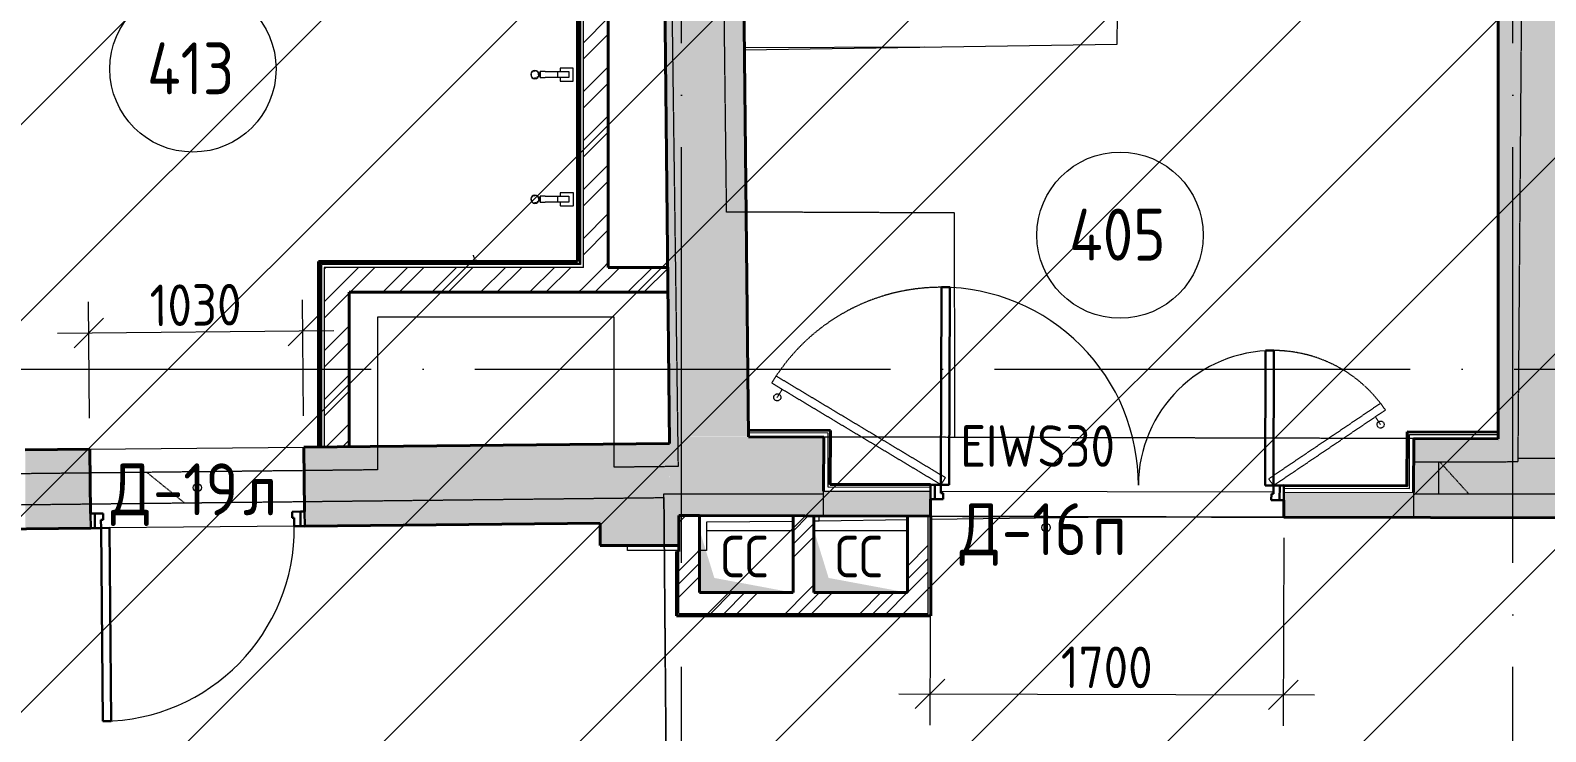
# Model space of a CAD drawing. Header units: millimetres. Extents: x 3050 to 430575, y -569542 to 36130.
# Drawn here: x 318696 to 325988, y -419110 to -415734 of the extents above; entities that cross this region are included whole.
import ezdxf

# ---------------------------------------------------------------- set-up
doc = ezdxf.new("R2010")
doc.units = ezdxf.units.MM
for name, pattern in [('ADSK_Линия сетки', [25, 20, -2.5, 0, -2.5]), ('ADSK_Сверху', [4.5, 3, -1.5]), ('ADSK_Штриховая_ш2 п1', [3, 2, -1])]:
    doc.linetypes.add(name, pattern=pattern)
for name, color, linetype, lineweight in [('Аннотация', 7, 'Continuous', 9), ('Двери', 7, 'Continuous', 18), ('Крыша', 7, 'Continuous', 18), ('Марки дверей', 7, 'Continuous', 20), ('Марки помещений', 7, 'Continuous', 20), ('Оси', 7, 'Continuous', 9), ('Перекрытие', 7, 'Continuous', 18), ('Размеры', 7, 'Continuous', 9), ('Сантехника', 7, 'Continuous', 18), ('Стены внутренние', 7, 'Continuous', 18), ('Стены штриховка', 7, 'Continuous', 18), ('Узлы', 7, 'Continuous', 18)]:
    doc.layers.add(name, color=color, linetype=linetype, lineweight=lineweight)
doc.layers.add('Линии', color=7, linetype='Continuous', lineweight=9, true_color=0x00a600)
doc.styles.add('GOST Common', font='GOST_Common.ttf', dxfattribs={"width": 0.9, "height": 200})
doc.styles.add('GOST Common_1', font='GOST_Common.ttf', dxfattribs={"width": 0.9, "height": 350})
doc.styles.add('GOST Common_2', font='GOST_Common.ttf', dxfattribs={"width": 0.9, "height": 250})
doc.dimstyles.new('ADSK_Основной_2_мм_Округление_до_1_мм', dxfattribs={"dimscale": 304.8, "dimtxt": 201.142999, "dimasz": 0.463911, "dimexe": 0.492126, "dimexo": 0.492126, "dimgap": 0.098425, "dimtad": 1, "dimdec": 0, "dimdsep": 46, "dimtxsty": 'GOST Common', "dimblk1": 'OBLIQUE', "dimblk2": 'OBLIQUE', "dimsah": 1, "dimcen": 0.09, "dimdle": 0.492126, "dimazin": 2, "dimtfac": 1, "dimtdec": 4, "dimtix": 1, "dimtmove": 0, "dimatfit": 3, "dimfxl": 1, "dimtvp": 1, "dimtolj": 1, "dimtzin": 0, "dimlwd": 20, "dimlwe": 20, "dimarcsym": 2})
pattern_1 = [(45, (279419.6, -430621.92), (-179.6051, 179.6051), []), (45, (279483.1, -430621.92), (0, 359.2102), []), (45, (279356.1, -430621.92), (0, 359.2102), [])]
pattern_2 = [(45, (279419.6, -430621.92), (-117.8655, 117.8655), []), (45, (279498.18, -430621.92), (-117.8655, 117.8655), [])]

# ---------------------------------------------------------------- blocks, each defined once
blk = doc.blocks.new('Раковина с 2-3 кранами для санузла - 500x1800 3 taps-1592274-04 План 4-го этажа маркировочный')
at = {"layer": 'Сантехника'}
for p, q in [((-764.1, 517.1), (-763.2, 517.9)), ((1018.1, 513.1), (1018.9, 512.2)), ((-490, 203.1), (-460, 203.1)), ((-490, 203.1), (-490, 180.1)), ((-460, 203.1), (-490, 203.1)), ((-490, 120.5), (-490, 180.1)), ((-460, 180.1), (-460, 203.1)), ((-460, 180.1), (-460, 120.5)), ((110, 203.6), (140, 203.6)), ((110, 203.6), (110, 180.6)), ((140, 203.6), (110, 203.6)), ((110, 121), (110, 180.6)), ((140, 180.6), (140, 203.6)), ((140, 180.6), (140, 121)), ((710, 204.1), (740, 204.1)), ((710, 204.1), (710, 181.1)), ((740, 204.1), (710, 204.1)), ((710, 121.5), (710, 181.1)), ((740, 181.1), (740, 204.1)), ((740, 181.1), (740, 121.5)), ((-506.8, 105.2), (-506.8, 45.6)), ((-490, 107.1), (-504.9, 107.1)), ((-490, 85.5), (-490, 120.5)), ((-460, 120.5), (-490, 120.5)), ((-490, 65.5), (-490, 85.5)), ((-460, 120.5), (-460, 85.5)), ((-445.4, 107.1), (-460, 107.1)), ((-460, 85.5), (-460, 65.5)), ((-443.5, 45.6), (-443.5, 105.2)), ((93.2, 105.7), (93.2, 46.1)), ((109.5, 107.6), (95.1, 107.6)), ((110, 86), (110, 121)), ((140, 121), (110, 121)), ((110, 66), (110, 86)), ((140, 121), (140, 86)), ((154.6, 107.6), (140, 107.6)), ((140, 86), (140, 66)), ((156.5, 46.1), (156.5, 105.7)), ((693.2, 106.2), (693.2, 46.6)), ((710, 108.1), (695.1, 108.1)), ((710, 86.5), (710, 121.5)), ((740, 121.5), (710, 121.5)), ((710, 66.5), (710, 86.5)), ((740, 121.5), (740, 86.5)), ((754.6, 108.1), (740, 108.1)), ((740, 86.5), (740, 66.5)), ((756.5, 46.6), (756.5, 106.2)), ((-505.3, 44.1), (-445, 44.1)), ((-460, 65.5), (-490, 65.5)), ((94.7, 44.6), (155, 44.6)), ((140, 66), (110, 66)), ((694.7, 45.1), (755, 45.1)), ((740, 66.5), (710, 66.5))]:
    blk.add_line(p, q, dxfattribs=at)
at = {"layer": 'Сантехника', "flags": 128}
for points in [[(-770.4, 509.9), (-769.8, 510.9), (-769.1, 511.9), (-768.3, 512.9), (-767.6, 513.8)], [(-758.1, 521), (-757, 521.5), (-755.9, 522), (-754.7, 522.4)], [(-752.4, 523.1), (-751.3, 523.3), (-750.1, 523.6), (-748.9, 523.7), (-747.7, 523.9), (-746.5, 524), (-745.3, 524), (-745, 524)], [(995, 524), (996.2, 524), (997.4, 523.9), (998.6, 523.8), (999.8, 523.6), (1001, 523.4), (1002.1, 523.1)], [(1004.4, 522.5), (1005.6, 522.1), (1006.7, 521.6), (1007.8, 521.1), (1008.9, 520.6)], [(1011.3, 519.2), (1011.9, 518.8), (1012.9, 518.1), (1013.9, 517.3), (1014.8, 516.6)], [(-775, 494), (-775, 495.2), (-774.9, 496.4), (-774.8, 497.6), (-774.6, 498.8), (-774.4, 500), (-774.1, 501.1)], [(-773.5, 503.4), (-773.1, 504.6), (-772.6, 505.7), (-772.1, 506.8), (-771.6, 507.9)], [(1022, 507.1), (1022.5, 506), (1023, 504.9), (1023.4, 503.7)], [(1024.1, 501.4), (1024.3, 500.3), (1024.6, 499.1), (1024.7, 497.9), (1024.9, 496.7), (1025, 495.5), (1025, 494.3)]]:
    blk.add_lwpolyline(points, dxfattribs=at)
at = {"layer": 'Сантехника'}
for centre, radius, start, end in [((-475, 229), 20, 0, 180), ((-475, 229), 20, 180, 360), ((-475, 229), 18.2, 165.15778, 180), ((-475, 229), 18.2, 180, 191.34075), ((-475, 229), 16.3, 175.36727, 180), ((-475, 229), 16.3, 175.36727, 180), ((-475, 229), 16.3, 180, 198.62064), ((-475, 229), 16.3, 180, 198.62064), ((-475, 229), 18.2, 208.98332, 219.73377), ((-475, 229), 18.2, 95.84531, 146.66266), ((-475, 229), 16.3, 216.87489, 225), ((-475, 229), 16.3, 216.87489, 225), ((-475, 229), 18.2, 85.13096, 94.18327), ((-475, 229), 18.2, 275.84531, 326.66266), ((-475, 229), 18.2, 52.75928, 62.71908), ((-475, 229), 16.3, 36.87489, 45), ((-475, 229), 16.3, 36.87489, 45), ((-475, 229), 18.2, 45, 49.4056), ((-475, 229), 18.2, 28.98332, 39.73377), ((-475, 229), 16.3, 0, 18.62064), ((-475, 229), 16.3, 0, 18.62064), ((-475, 229), 16.3, 355.36727, 360), ((-475, 229), 16.3, 355.36727, 360), ((-475, 229), 18.2, 345.15778, 360), ((-475, 229), 18.2, 0, 11.34075), ((125, 229.5), 20, 0, 180), ((125, 229.5), 20, 180, 360), ((125, 229.5), 18.2, 165.15778, 180), ((125, 229.5), 18.2, 180, 191.34075), ((125, 229.5), 16.3, 175.36727, 180), ((125, 229.5), 16.3, 175.36727, 180), ((125, 229.5), 16.3, 180, 198.62064), ((125, 229.5), 16.3, 180, 198.62064), ((125, 229.5), 18.2, 208.98332, 219.73377), ((125, 229.5), 18.2, 95.84531, 146.66266), ((125, 229.5), 16.3, 216.87489, 225), ((125, 229.5), 16.3, 216.87489, 225), ((125, 229.5), 18.2, 85.13096, 94.18327), ((125, 229.5), 18.2, 275.84531, 326.66266), ((125, 229.5), 18.2, 52.75928, 62.71908), ((125, 229.5), 18.2, 45, 49.4056), ((125, 229.5), 16.3, 36.87489, 43.46741), ((125, 229.5), 16.3, 36.87489, 43.46741), ((125, 229.5), 18.2, 28.98332, 38.87893), ((125, 229.5), 16.3, 0, 18.62064), ((125, 229.5), 16.3, 0, 18.62064), ((125, 229.5), 16.3, 355.36727, 360), ((125, 229.5), 16.3, 355.36727, 360), ((125, 229.5), 18.2, 345.15778, 360), ((125, 229.5), 18.2, 0, 11.34075), ((725, 230), 20, 0, 180), ((725, 230), 20, 180, 360), ((725, 230), 18.2, 165.15778, 180), ((725, 230), 18.2, 180, 191.34075), ((725, 230), 16.3, 175.36727, 180), ((725, 230), 16.3, 175.36727, 180), ((725, 230), 16.3, 180, 198.62064), ((725, 230), 16.3, 180, 198.62064), ((725, 230), 18.2, 208.98332, 219.73377), ((725, 230), 18.2, 95.84531, 142.87157), ((725, 230), 16.3, 216.87489, 225), ((725, 230), 16.3, 216.87489, 225), ((725, 230), 18.2, 85.13096, 94.18327), ((725, 230), 18.2, 275.84531, 326.66266), ((725, 230), 18.2, 52.75928, 62.71908), ((725, 230), 16.3, 36.87489, 45), ((725, 230), 16.3, 36.87489, 45), ((725, 230), 18.2, 45, 49.4056), ((725, 230), 18.2, 28.98332, 37.12843), ((725, 230), 16.3, 0, 18.62064), ((725, 230), 16.3, 0, 18.62064), ((725, 230), 16.3, 355.36727, 360), ((725, 230), 16.3, 355.36727, 360), ((725, 230), 18.2, 345.15778, 360), ((725, 230), 18.2, 0, 11.34075), ((-475, 229), 18.2, 225, 229.4056), ((-475, 229), 18.2, 232.75928, 239.41507), ((-475, 229), 18.2, 265.13096, 274.18327), ((125, 229.5), 18.2, 225, 229.4056), ((125, 229.5), 18.2, 232.75928, 242.71908), ((125, 229.5), 18.2, 265.13096, 274.18327), ((725, 230), 18.2, 225, 229.4056), ((725, 230), 18.2, 232.75928, 242.71908), ((725, 230), 18.2, 265.13096, 274.18327), ((-504.9, 105.2), 1.87, 90, 180), ((-504.9, 105.2), 1.87, 120, 150), ((-504.9, 105.2), 1.87, 120, 150), ((-504.9, 105.2), 1.87, 120, 150), ((-445.4, 105.2), 1.87, 0, 90), ((-445.4, 105.2), 1.87, 30, 60), ((-445.4, 105.2), 1.87, 30, 60), ((-445.4, 105.2), 1.87, 30, 60), ((95.1, 105.7), 1.87, 90, 180), ((95.1, 105.7), 1.87, 120, 150), ((95.1, 105.7), 1.87, 120, 150), ((95.1, 105.7), 1.87, 120, 150), ((154.6, 105.7), 1.87, 0, 90), ((154.6, 105.7), 1.87, 30, 60), ((154.6, 105.7), 1.87, 30, 60), ((154.6, 105.7), 1.87, 30, 60), ((695.1, 106.2), 1.87, 90, 180), ((695.1, 106.2), 1.87, 120, 150), ((695.1, 106.2), 1.87, 120, 150), ((695.1, 106.2), 1.87, 120, 150), ((754.6, 106.2), 1.87, 0, 90), ((754.6, 106.2), 1.87, 30, 60), ((754.6, 106.2), 1.87, 30, 60), ((754.6, 106.2), 1.87, 30, 60), ((-505.3, 45.6), 1.49, 180, 270), ((-445, 45.6), 1.49, 270, 360), ((94.7, 46.1), 1.49, 180, 270), ((155, 46.1), 1.49, 270, 360), ((694.7, 46.6), 1.49, 180, 270), ((755, 46.6), 1.49, 270, 360)]:
    blk.add_arc(centre, radius, start, end, dxfattribs=at)
blk = doc.blocks.new('AC_Дверь_Однопольная - Д-19л 1030х2200h-1983133-04 План 4-го этажа маркировочный')
at = {"layer": 'Двери', "lineweight": 30}
for p, q in [((465, 1120), (425, 1120)), ((425, 1120), (425, 190)), ((465, 190), (465, 1120)), ((-495, 190), (-515, 190)), ((-515, 190), (-515, 120)), ((-465, 190), (-495, 190)), ((-495, 190), (-495, 120)), ((-495, 120), (-495, 190)), ((-465, 150), (-465, 190)), ((-455, 150), (-465, 150)), ((-455, 120), (-455, 150)), ((425, 190), (465, 190)), ((465, 150), (455, 150)), ((455, 150), (455, 120)), ((495, 190), (465, 190)), ((465, 190), (465, 150)), ((495, 120), (495, 190)), ((515, 190), (495, 190)), ((495, 190), (495, 120)), ((515, 120), (515, 190)), ((-515, 120), (-495, 120)), ((-495, 120), (-455, 120)), ((455, 120), (495, 120)), ((495, 120), (515, 120))]:
    blk.add_line(p, q, dxfattribs=at)
at = {"layer": 'Двери'}
blk.add_arc((465, 190), 930, 90, 180, dxfattribs=at)
blk = doc.blocks.new('AC_Дверь_Двупольная - Д-16п 1700х2200h-2309828-04 План 4-го этажа маркировочный')
at = {"layer": 'Двери', "lineweight": 30}
for p, q in [((-800, 966), (-760, 966)), ((-800, 16), (-800, 966)), ((-760, 966), (-760, 16)), ((800, 666), (760, 666)), ((760, 666), (760, 16)), ((800, 16), (800, 666)), ((-850, 16), (-830, 16)), ((-850, -54), (-850, 16)), ((-830, 16), (-800, 16)), ((-830, -54), (-830, 16)), ((-830, 16), (-830, -54)), ((-760, 16), (-800, 16)), ((-800, 16), (-800, -24)), ((760, 16), (800, 16)), ((830, 16), (800, 16)), ((800, 16), (800, -24)), ((830, -54), (830, 16)), ((850, 16), (830, 16)), ((830, 16), (830, -54)), ((850, -54), (850, 16)), ((-830, -54), (-850, -54)), ((-790, -54), (-830, -54)), ((-800, -24), (-790, -24)), ((-790, -24), (-790, -54)), ((800, -24), (790, -24)), ((790, -24), (790, -54)), ((790, -54), (830, -54)), ((830, -54), (850, -54))]:
    blk.add_line(p, q, dxfattribs=at)
at = {"layer": 'Двери'}
for centre, radius, start, end in [((-800, 16), 950, 360, 90), ((800, 16), 650, 90, 180)]:
    blk.add_arc(centre, radius, start, end, dxfattribs=at)
blk = doc.blocks.new('ADSK_Марка_Помещение_ОдноЗначение - Номер-247393-04 План 4-го этажа маркировочный')
at = {"layer": 'Марки помещений'}
blk.add_circle((0, 0), 4, dxfattribs=at)
blk = doc.blocks.new('ADSK_Марка_Дверь - Типоразмер_ADSK_Марка-58376-04 План 4-го этажа маркировочный')
at = {"layer": 'Марки дверей', "lineweight": 9}
blk.add_circle((0, 0), 0.2, dxfattribs=at)
blk = doc.blocks.new('_Oblique')
at = {"color": 0, "linetype": 'ByBlock', "lineweight": -2}
blk.add_line((-0.5, -0.5), (0.5, 0.5), dxfattribs=at)
blk = doc.blocks.new('*D9950')
at = {"layer": 'Defpoints', "color": 0, "lineweight": 40, "transparency": 16777216}
for p in [(318977, -417191.2), (318982.4, -417750.1), (320012.4, -417740.2)]:
    blk.add_point(p, dxfattribs=at)
at = {"layer": 'Размеры', "color": 0, "lineweight": 20, "transparency": 16777216}
for p, q in [((318981, -417600.1), (318975.6, -417041.2)), ((320010.9, -417590.3), (320005.6, -417031.4)), ((320157, -417179.9), (318827.1, -417192.7))]:
    blk.add_line(p, q, dxfattribs=at)
at = {"layer": 'Размеры', "color": 0, "lineweight": 20, "transparency": 16777216, "xscale": 141.4, "yscale": 141.4, "zscale": 141.4}
for p, rotation in [((318977, -417191.2), 180.5492755345305), ((320007, -417181.4), 0.5492755345304712)]:
    blk.add_blockref('_Oblique', p, dxfattribs=dict(at, rotation=rotation))
at = {"layer": 'Размеры', "color": 0, "lineweight": 20, "transparency": 16777216, "insert": (319490.8, -417056.3), "char_height": 200, "width": 560.473, "attachment_point": 5, "rotation": 0.54928, "style": 'GOST Common'}
blk.add_mtext('\\A1;1030', dxfattribs=at)
blk = doc.blocks.new('*D9990')
at = {"layer": 'Defpoints', "color": 0, "lineweight": 40, "transparency": 16777216}
for p in [(323027.7, -418022.8), (324727.7, -418027.3), (324725.3, -418932.3)]:
    blk.add_point(p, dxfattribs=at)
at = {"layer": 'Размеры', "color": 0, "lineweight": 20, "transparency": 16777216}
for p, q in [((323027.3, -418172.8), (323024.9, -419077.7)), ((324727.3, -418177.3), (324724.9, -419082.3)), ((322875.3, -418927.3), (324875.3, -418932.7))]:
    blk.add_line(p, q, dxfattribs=at)
at = {"layer": 'Размеры', "color": 0, "lineweight": 20, "transparency": 16777216, "xscale": 141.4, "yscale": 141.4, "zscale": 141.4}
for p, rotation in [((323025.3, -418927.7), 179.8467314127692), ((324725.3, -418932.3), 359.8467314127691)]:
    blk.add_blockref('_Oblique', p, dxfattribs=dict(at, rotation=rotation))
at = {"layer": 'Размеры', "color": 0, "lineweight": 20, "transparency": 16777216, "insert": (323875.6, -418800), "char_height": 200, "width": 560.473, "attachment_point": 5, "rotation": 359.84673, "style": 'GOST Common'}
blk.add_mtext('\\A1;1700', dxfattribs=at)

msp = doc.modelspace()

# ---------------------------------------------------------------- hatches: boundary and pattern name
at = {"lineweight": 13, "true_color": 0x636466}
h = msp.add_hatch(dxfattribs=at)
h.set_pattern_fill('ANSI31', color=251, scale=210)
h.set_pattern_definition([(45, (-1812091.45, -109463.3), (-471.46345, 471.46345), [])])
h.paths.add_polyline_path([(336184.02, -379783.78), (293385.25, -379662.32), (293385.25, -437206.01), (336184.02, -437327.46)])
at = {"layer": 'Стены внутренние', "true_color": 0xc0c0c0}
for points in [[(322151.25, -417690.46), (322073.29, -410197.86), (321693.27, -410197.86), (321771.22, -417689.44), (322110.1, -417690.35)], [(326139.46, -418081.13), (326139.46, -410226.9), (325961.64, -410226.08), (325961.64, -410197.86), (325759.46, -410197.86), (325759.46, -418080.11)], [(322512.93, -418071.43), (322513.25, -417691.42), (321771.23, -417690.46), (321773.92, -417949.06), (321817.18, -417949.56), (321817.18, -418069.56), (322466.57, -418071.3)], [(325759.46, -418080.11), (325759.46, -417700.11), (325352.96, -417700.11), (325352.27, -418079.02)], [(321605.21, -418213.78), (321817.18, -418213.78), (321816.57, -418212.16), (321817.18, -417949.06), (321773.89, -417949.45), (321775.37, -418103.36), (321437.18, -418106.61), (321437.18, -418213.78), (321569.68, -418213.78)]]:
    msp.add_hatch(color=9, dxfattribs=at).paths.add_polyline_path(points)
at = {"layer": 'Стены внутренние', "lineweight": 9}
h = msp.add_hatch(dxfattribs=at)
h.set_pattern_fill('FP_2', color=256, style=0, pattern_type=2)
h.set_pattern_definition(pattern_2)
h.paths.add_polyline_path([(321477.05, -416874.96), (321477.05, -415018.96), (321357.05, -415018.96), (321357.05, -416874.96)])
h = msp.add_hatch(dxfattribs=at)
h.set_pattern_fill('FP_2', color=256, style=0, pattern_type=2)
h.set_pattern_definition(pattern_2)
h.paths.add_polyline_path([(320109.95, -417739.31), (320229.95, -417738.16), (320229.95, -416874.96), (320109.95, -416874.96), (320109.95, -417723.38)])
h = msp.add_hatch(dxfattribs=at)
h.set_pattern_fill('FP_2', color=256, style=0, pattern_type=2)
h.set_pattern_definition(pattern_2)
h.paths.add_polyline_path([(321042.05, -416994.96), (321357.05, -416994.96), (321357.05, -416874.96), (320229.95, -416874.96), (320229.95, -416994.96), (320478.88, -416994.96)])
h = msp.add_hatch(dxfattribs=at)
h.set_pattern_fill('FP_2', color=256, style=0, pattern_type=2)
h.set_pattern_definition(pattern_2)
h.paths.add_polyline_path([(321763.99, -416994.96), (321762.74, -416874.96), (321357.05, -416874.96), (321357.05, -416994.96), (321693.27, -416994.96)])
at = {"layer": 'Стены внутренние', "true_color": 0xc0c0c0}
h = msp.add_hatch(color=9, dxfattribs=at)
h.paths.add_polyline_path([(318671.51, -418133.12), (318986.05, -418130.11), (318982.4, -417750.12), (318671.51, -417753.1), (318671.51, -418115.29)])
h.paths.add_polyline_path([(320016, -418120.23), (321775.37, -418103.36), (321771.57, -417723.38), (320012.36, -417740.25), (320015.95, -418115.29)])
h = msp.add_hatch(color=9, dxfattribs=at)
h.paths.add_polyline_path([(325351.95, -418079.02), (325352.27, -417959.02), (324728.16, -417957.35), (324728.16, -418077.35), (325339.49, -418078.99)])
h.paths.add_polyline_path([(323027.59, -418072.8), (323027.8, -417952.8), (322513.25, -417951.43), (322513.25, -418071.43), (322916.57, -418072.51)])
at = {"layer": 'Стены внутренние', "lineweight": 9}
h = msp.add_hatch(dxfattribs=at)
h.set_pattern_fill('FP_1', color=256, style=0, pattern_type=2)
h.set_pattern_definition(pattern_1)
h.paths.add_polyline_path([(321916.57, -418242.12), (321916.57, -418069.83), (321816.57, -418069.7), (321816.57, -418242.12)])
h = msp.add_hatch(dxfattribs=at)
h.set_pattern_fill('FP_1', color=256, style=0, pattern_type=2)
h.set_pattern_definition(pattern_1)
h.paths.add_polyline_path([(322366.57, -418440.47), (322466.57, -418440.47), (322466.57, -418071.3), (322366.57, -418071.43), (322366.57, -418418.25)])
h = msp.add_hatch(dxfattribs=at)
h.set_pattern_fill('FP_1', color=256, style=0, pattern_type=2)
h.set_pattern_definition(pattern_1)
h.paths.add_polyline_path([(322916.57, -418540.47), (323016.57, -418540.47), (323016.57, -418072.77), (322916.57, -418072.8), (322916.57, -418440.47)])
h = msp.add_hatch(dxfattribs=at)
h.set_pattern_fill('FP_1', color=256, style=0, pattern_type=2)
h.set_pattern_definition(pattern_1)
h.paths.add_polyline_path([(321816.57, -418440.47), (321916.57, -418440.47), (321916.57, -418242.12), (321816.57, -418242.12), (321816.57, -418432.28)])
h = msp.add_hatch(dxfattribs=at)
h.set_pattern_fill('FP_1', color=256, style=0, pattern_type=2)
h.set_pattern_definition(pattern_1)
h.paths.add_polyline_path([(322916.57, -418540.47), (322916.57, -418440.47), (321816.57, -418440.47), (321816.57, -418540.47), (322881.63, -418540.47)])
at = {"layer": 'Узлы', "true_color": 0x808080}
for points in [[(322366.57, -418440.47), (321987.28, -418369.76), (321916.57, -418140.65), (321916.57, -418440.47), (322168.38, -418440.47)], [(322537.28, -418440.47), (322916.57, -418440.47), (322537.28, -418369.76), (322466.57, -418140.65), (322466.57, -418440.47)]]:
    msp.add_hatch(color=8, dxfattribs=at).paths.add_polyline_path(points)

# ---------------------------------------------------------------- linework, layer by layer
at = {"layer": 'Крыша', "color": 253, "linetype": 'ADSK_Сверху', "true_color": 0xaaaaaa}
for p, q in [((325473.18, -417965.43), (325473.18, -417812.25)), ((325479.46, -417812.24), (325618.33, -417965.48))]:
    msp.add_line(p, q, dxfattribs=at)
at = {"layer": 'Крыша', "color": 253, "linetype": 'ADSK_Сверху', "true_color": 0xaaaaaa, "flags": 128}
msp.add_lwpolyline([(329066.91, -417795.3), (328801.56, -417795.3), (328245.31, -417795.29), (327689.07, -417795.29), (327132.82, -417795.28), (326576.57, -417795.27), (326020.32, -417795.27), (325854.06, -417795.26)], dxfattribs=at)
at = {"layer": 'Крыша', "color": 253, "linetype": 'ADSK_Сверху', "true_color": 0xaaaaaa}
msp.add_open_spline([(319256.64, -417861.7), (319316.85, -417910.59), (319377.06, -417959.47), (319437.27, -418008.35)], degree=3, dxfattribs=at)
at = {"layer": 'Линии', "color": 8, "lineweight": 18, "true_color": 0x808080}
for p, q in [((322997.44, -415815.08), (322131.76, -415817.67)), ((318982.4, -417750.12), (320012.36, -417740.25)), ((322492.52, -418096.49), (322492.23, -418071.37)), ((324038.19, -418075.51), (323028.5, -418089.21)), ((319966, -418120.71), (319076.04, -418129.24)), ((322366.57, -418097.7), (321949.68, -418101.69)), ((321949.68, -418101.69), (321949.68, -418238.29)), ((322492.52, -418096.49), (322466.57, -418096.74)), ((322916.57, -418090.73), (322492.52, -418096.49)), ((321569.68, -418238.29), (321569.68, -418213.78)), ((321816.57, -418238.29), (321569.68, -418238.29)), ((321949.68, -418238.29), (321916.57, -418238.29))]:
    msp.add_line(p, q, dxfattribs=at)
at = {"layer": 'Линии', "color": 252, "lineweight": 18, "true_color": 0x8c8c8c}
msp.add_line((322997.44, -415815.08), (322131.76, -415817.67), dxfattribs=at)
at = {"layer": 'Линии', "linetype": 'ADSK_Штриховая_ш2 п1', "lineweight": 9}
for p, q in [((322283.99, -417397.66), (322263.4, -417431.95)), ((323098.48, -417886.64), (322283.99, -417397.66)), ((323077.89, -417920.94), (322263.4, -417431.95)), ((322290.31, -417500.59), (322313.47, -417462.01)), ((324655.5, -417892.06), (325194.24, -417528.39)), ((324677.88, -417925.22), (325216.62, -417561.54)), ((325216.62, -417561.54), (325194.24, -417528.39)), ((325193.4, -417631.51), (325168.22, -417594.22)), ((323077.89, -417920.94), (323027.89, -417920.8)), ((323098.48, -417886.64), (323077.89, -417920.94)), ((324677.88, -417925.22), (324655.5, -417892.06)), ((324727.88, -417925.35), (324677.88, -417925.22))]:
    msp.add_line(p, q, dxfattribs=at)
for centre in [(322290.31, -417500.59), (325193.4, -417631.51)]:
    msp.add_circle(centre, 17, dxfattribs=at)
for centre, radius, start, end in [((323077.89, -417920.94), 950, 89.783683, 149.021132), ((324677.88, -417925.22), 650, 34.021132, 90.021132)]:
    msp.add_arc(centre, radius, start, end, dxfattribs=at)
at = {"layer": 'Оси', "linetype": 'ADSK_Линия сетки', "ltscale": 100}
for p, q in [((325829.52, -435797.51), (325829.52, -386087.13)), ((321829.52, -435797.51), (321829.52, -408953.12)), ((268333.38, -417365.13), (336561.32, -417365.13))]:
    msp.add_line(p, q, dxfattribs=at)
at = {"layer": 'Перекрытие', "color": 9, "linetype": 'ADSK_Сверху', "true_color": 0xaad4d4}
for p, q in [((321709.45, -410086.12), (321812.81, -417833.45)), ((322046.44, -416608.52), (321969.68, -410091.03)), ((325914.01, -410093.57), (325853.93, -417811.63)), ((323143.18, -416613.29), (322046.44, -416608.52)), ((323144.93, -417693.11), (323143.18, -416613.29)), ((321506, -417113.94), (320366.14, -417113.94)), ((320366.14, -417113.94), (320366.14, -417849.44)), ((321506, -417836.84), (321506, -417113.94)), ((320366.14, -417849.44), (318551.64, -417869.49)), ((321812.81, -417833.45), (321506, -417836.84)), ((325853.93, -417811.63), (325352.66, -417812.45)), ((318131.3, -418022.79), (321744.66, -417982.85)), ((321744.5, -417964.21), (322513.21, -417964.46)), ((321846.18, -430076.71), (321744.5, -417964.21)), ((321744.66, -417982.85), (321776.32, -421754.41)), ((325352.25, -417965.39), (329064.68, -417966.61))]:
    msp.add_line(p, q, dxfattribs=at)
at = {"layer": 'Перекрытие', "color": 136, "true_color": 0x008080}
for p, q in [((323926.6, -415800.34), (323928.13, -415657.04)), ((322131.88, -415828.81), (323926.6, -415800.34)), ((324677.9, -417957.22), (323077.91, -417952.94)), ((321949.68, -418140.65), (322366.57, -418140.65)), ((322466.57, -418140.65), (322916.57, -418140.65))]:
    msp.add_line(p, q, dxfattribs=at)
at = {"layer": 'Стены внутренние', "lineweight": 40}
for p, q in [((321693.27, -410197.86), (321771.57, -417723.38)), ((322151.25, -417690.46), (322073.29, -410197.86)), ((325759.46, -417700.11), (325759.46, -410197.86)), ((321477.05, -416874.96), (321477.05, -415018.96)), ((321329.05, -415046.96), (321329.05, -416846.96)), ((320081.95, -416846.96), (320081.95, -417739.58)), ((321329.05, -416846.96), (320081.95, -416846.96)), ((321762.74, -416874.96), (321477.05, -416874.96)), ((320229.95, -417738.16), (320229.95, -416994.96)), ((320229.95, -416994.96), (321763.99, -416994.96)), ((322151.13, -417658.46), (322151.04, -417690.46)), ((322151.04, -417690.46), (322513.94, -417691.43)), ((322546.03, -417659.51), (322151.13, -417658.46)), ((322513.94, -417691.43), (322513.25, -417951.43)), ((322545.33, -417919.51), (322546.03, -417659.51)), ((325321.05, -417666.94), (325320.35, -417926.93)), ((325759.46, -417668.11), (325321.05, -417666.94)), ((325352.27, -417959.02), (325352.96, -417699.02)), ((325759.46, -417700.11), (325352.96, -417699.02)), ((318982.4, -417750.12), (318671.51, -417753.1)), ((318985.37, -418060.11), (318982.4, -417750.12)), ((321771.73, -417723.38), (320012.36, -417740.25)), ((320012.36, -417740.25), (320015.33, -418050.23)), ((323027.99, -417920.8), (322545.33, -417919.51)), ((325320.35, -417926.93), (324727.99, -417925.35)), ((323027.59, -418072.8), (323027.8, -417990.8)), ((324727.8, -417995.35), (324727.58, -418077.35)), ((324727.9, -417957.35), (324728.16, -417957.35)), ((321916.57, -418069.7), (321816.57, -418069.7)), ((321816.57, -418069.7), (321816.57, -418242.12)), ((321817.18, -418069.56), (323028.57, -418072.8)), ((321817.18, -418213.78), (321817.18, -418069.56)), ((321916.57, -418440.47), (321916.57, -418069.7)), ((322366.57, -418071.03), (322366.57, -418440.47)), ((322466.57, -418440.47), (322466.57, -418071.3)), ((322916.57, -418072.51), (322916.57, -418440.47)), ((323028.57, -418552.47), (323028.57, -418072.8)), ((324727.58, -418077.35), (326139.46, -418081.13)), ((318261.48, -418137.05), (318986.05, -418130.11)), ((320016, -418120.23), (321437.18, -418106.61)), ((321437.18, -418106.61), (321437.18, -418213.78)), ((321437.18, -418213.78), (321817.18, -418213.78)), ((321804.57, -418242.12), (321804.57, -418552.47)), ((321816.57, -418242.12), (321804.57, -418242.12)), ((322366.57, -418440.47), (321916.57, -418440.47)), ((322916.57, -418440.47), (322466.57, -418440.47)), ((321804.57, -418552.47), (323028.57, -418552.47))]:
    msp.add_line(p, q, dxfattribs=at)
at = {"layer": 'Стены внутренние', "color": 253, "linetype": 'ADSK_Сверху', "true_color": 0xaaaaaa}
for p, q in [((322512.93, -418071.43), (322513.94, -417691.43)), ((325352.96, -417699.02), (322513.94, -417691.43)), ((325352.96, -417699.02), (325351.95, -418079.02)), ((322512.93, -418071.43), (325351.95, -418079.02))]:
    msp.add_line(p, q, dxfattribs=at)
at = {"layer": 'Стены внутренние'}
for p, q in [((322513.25, -417951.43), (323027.91, -417952.8)), ((324727.84, -418077.35), (324728.16, -417957.35)), ((324728.16, -417957.35), (325352.27, -417959.02)), ((324727.58, -418077.35), (323028.57, -418072.8))]:
    msp.add_line(p, q, dxfattribs=at)
at = {"layer": 'Стены штриховка'}
for p, q in [((321357.05, -416874.96), (321357.05, -415018.96)), ((321338.05, -415031.96), (321338.05, -416855.96)), ((321344.05, -415031.96), (321344.05, -416861.96)), ((320090.95, -416855.96), (320090.95, -417739.5)), ((321338.05, -416855.96), (320090.95, -416855.96)), ((320096.95, -416861.96), (320096.95, -417739.44)), ((321344.05, -416861.96), (320096.95, -416861.96)), ((320109.95, -416874.96), (320109.95, -417739.31)), ((321357.05, -416874.96), (320109.95, -416874.96)), ((322151.09, -417670.46), (322534, -417671.48)), ((322151.12, -417660.46), (322546.02, -417661.51)), ((322534, -417671.48), (322533.3, -417931.48)), ((322544.03, -417659.51), (322543.33, -417921.51)), ((322544, -417671.51), (322546, -417671.51)), ((325321.02, -417678.94), (325323.02, -417678.94)), ((325321.04, -417668.94), (325759.46, -417670.11)), ((325322.35, -417928.94), (325323.05, -417666.94)), ((325332.32, -417938.97), (325333.02, -417678.97)), ((325333.02, -417678.97), (325759.46, -417680.11)), ((322533.3, -417931.48), (323027.96, -417932.8)), ((322545.33, -417921.51), (322543.33, -417921.51)), ((322545.33, -417921.51), (323027.99, -417922.8)), ((324727.95, -417937.35), (325332.32, -417938.97)), ((324727.98, -417927.35), (325322.35, -417928.94)), ((323016.57, -418540.47), (323016.57, -418072.77)), ((323026.57, -418552.47), (323026.57, -418072.8)), ((321806.57, -418552.47), (321806.57, -418242.12)), ((321816.57, -418540.47), (321816.57, -418242.12)), ((321806.57, -418540.47), (321804.57, -418540.47)), ((321804.57, -418550.47), (323028.57, -418550.47)), ((321816.57, -418540.47), (323016.57, -418540.47)), ((323016.57, -418550.47), (323016.57, -418552.47))]:
    msp.add_line(p, q, dxfattribs=at)

# ---------------------------------------------------------------- block references
at = {"layer": 'Двери'}
for name, p, rotation in [('AC_Дверь_Двупольная - Д-16п 1700х2200h-2309828-04 План 4-го этажа маркировочный', (323877.95, -417939.08), 359.8467314130274), ('AC_Дверь_Однопольная - Д-19л 1030х2200h-1983133-04 План 4-го этажа маркировочный', (319499.2, -417935.18), 180.5492755352822)]:
    msp.add_blockref(name, p, dxfattribs=dict(at, rotation=rotation))
at = {"layer": 'Марки дверей', "xscale": 99.99999999999993, "yscale": 99.99999999999993, "zscale": 99.99999999999993}
for p in [(319499.2, -417935.18), (323584.05, -418127.17)]:
    msp.add_blockref('ADSK_Марка_Дверь - Типоразмер_ADSK_Марка-58376-04 План 4-го этажа маркировочный', p, dxfattribs=at)
at = {"layer": 'Марки помещений', "xscale": 99.99999999999993, "yscale": 99.99999999999993, "zscale": 99.99999999999993}
for p in [(319478.23, -415920.11), (323939.63, -416720.11)]:
    msp.add_blockref('ADSK_Марка_Помещение_ОдноЗначение - Номер-247393-04 План 4-го этажа маркировочный', p, dxfattribs=at)
at = {"layer": 'Сантехника', "rotation": 90}
msp.add_blockref('Раковина с 2-3 кранами для санузла - 500x1800 3 taps-1592274-04 План 4-го этажа маркировочный', (321353.05, -416071.96), dxfattribs=at)

# ---------------------------------------------------------------- texts
at = {"layer": 'Аннотация', "char_height": 200, "width": 317.4683, "attachment_point": 1, "style": 'GOST Common_1'}
for insert in [(322017.97, -418166.84), (322567.97, -418166.84)]:
    msp.add_mtext('СС', dxfattribs=dict(at, insert=insert))
at = {"layer": 'Марки дверей', "lineweight": 9, "attachment_point": 1}
for s, insert, char_height, width, style in [('EIWS30', (323171.22, -417634.75), 200, 959.6199, 'GOST Common_1'), ('\\fGOST Common|b0|i0|c204|p34|;\\W.9;Д', (319083.22, -417818.16), 250, 245.3164, 'GOST Common_2'), ('-19', (319285.63, -417818.16), 250, 526.7087, 'GOST Common_2'), ('\\fGOST Common|b0|i0|c204|p34|;\\W.9;л', (319720.21, -417818.16), 250, 194.8101, 'GOST Common_2'), ('\\fGOST Common|b0|i0|c204|p34|;\\W.9;Д', (323168.07, -418010.16), 250, 245.3164, 'GOST Common_2'), ('-16', (323370.48, -418010.16), 250, 526.7087, 'GOST Common_2'), ('\\fGOST Common|b0|i0|c204|p34|;\\W.9;п', (323805.06, -418010.16), 250, 194.8101, 'GOST Common_2')]:
    msp.add_mtext(s, dxfattribs=dict(at, insert=insert, char_height=char_height, width=width, style=style))
at = {"layer": 'Марки помещений', "lineweight": 9, "char_height": 250, "attachment_point": 1, "style": 'GOST Common_2'}
for s, insert, width in [('413', (319257.28, -415792.39), 548.3542), ('405', (323694.83, -416592.39), 606.0757)]:
    msp.add_mtext(s, dxfattribs=dict(at, insert=insert, width=width))

# ---------------------------------------------------------------- dimensions: what is measured, and where the dimension line sits
at = {"layer": 'Размеры', "lineweight": 20}
for base, p1, p2, angle, override, picture, middle in [((318977.04, -417191.23), (320012.36, -417740.25), (318982.4, -417750.12), 0.549276, {"dimpost": '<>', "dimfxl": 1030}, '*D9950', (319490.77, -417056.3)), ((324725.29, -418932.28), (323027.72, -418022.8), (324727.71, -418027.35), 359.846731, {"dimpost": '<>', "dimfxl": 1700}, '*D9990', (323875.64, -418800.01))]:
    dim = msp.add_linear_dim(base=base, p1=p1, p2=p2, angle=angle, dimstyle='ADSK_Основной_2_мм_Округление_до_1_мм', override=override, dxfattribs=at)
    dim.commit()
    dim.dimension.update_dxf_attribs({"geometry": picture, "text_midpoint": middle})

doc.saveas('drawing.dxf')
